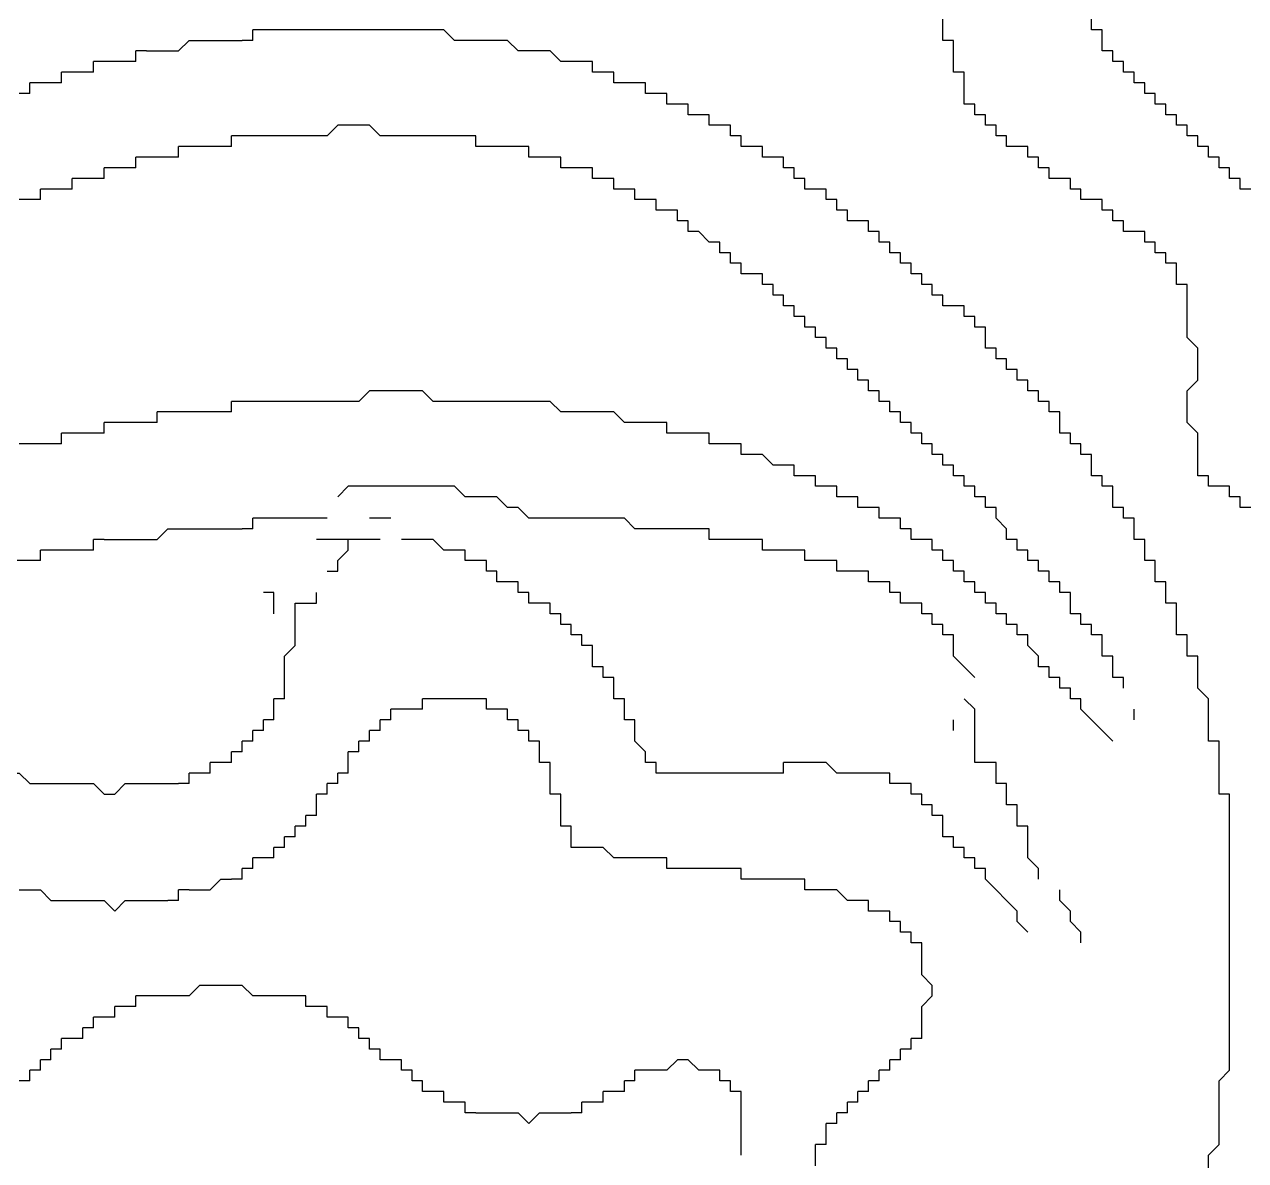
# Model space of a CAD drawing. Extents: x 0.04 to 6.31, y 0.06 to 5.55.
# Drawn here: x 3.547 to 4.745, y 3.026 to 4.141 of the extents above; entities that cross this region are included whole.
import ezdxf

# ---------------------------------------------------------------- set-up
doc = ezdxf.new("R2010")
doc.units = 0
doc.layers.get('0').update_dxf_attribs({"linetype": 'CONTINUOUS'})

msp = doc.modelspace()

# ---------------------------------------------------------------- linework, layer by layer
at = {"color": 254, "linetype": 'CONTINUOUS'}
for points in [[(4.447917, 4.135417), (4.447917, 4.145833)], [(4.458333, 4.114583), (4.458333, 4.125)], [(4.166667, 4.072917), (4.15625, 4.072917)], [(4.645833, 4.072917), (4.645833, 4.083333)], [(4.65625, 4.0625), (4.65625, 4.072917)], [(4.666667, 4.052083), (4.666667, 4.0625)], [(4.677083, 4.041667), (4.677083, 4.052083)], [(4.6875, 4.03125), (4.6875, 4.041667)], [(4.25, 4.03125), (4.239583, 4.03125)], [(4.25, 4.020833), (4.25, 4.03125)], [(4.697917, 4.020833), (4.697917, 4.03125)], [(4.270833, 4.010417), (4.270833, 4.020833)], [(4.520833, 4.020833), (4.510417, 4.020833)], [(4.708333, 4.010417), (4.708333, 4.020833)], [(4.71875, 4), (4.71875, 4.010417)], [(4.302083, 4), (4.291667, 4)], [(4.302083, 3.989583), (4.302083, 4)], [(4.5625, 3.989583), (4.552083, 3.989583)], [(4.729167, 3.989583), (4.729167, 4)], [(4.739583, 3.979167), (4.739583, 3.989583)], [(4.333333, 3.979167), (4.322917, 3.979167)], [(4.34375, 3.958333), (4.34375, 3.96875)], [(4.375, 3.947917), (4.364583, 3.947917)], [(4.385417, 3.9375), (4.375, 3.9375)], [(4.385417, 3.927083), (4.385417, 3.9375)], [(4.635417, 3.9375), (4.625, 3.9375)], [(4.395833, 3.916667), (4.395833, 3.927083)], [(4.25, 3.90625), (4.239583, 3.90625)], [(4.260417, 3.895833), (4.25, 3.895833)], [(4.677083, 3.885417), (4.677083, 3.895833)], [(4.6875, 3.875), (4.6875, 3.885417)], [(4.46875, 3.864583), (4.458333, 3.864583)], [(4.479167, 3.854167), (4.46875, 3.854167)], [(4.322917, 3.84375), (4.3125, 3.84375)], [(4.333333, 3.833333), (4.322917, 3.833333)], [(4.34375, 3.822917), (4.333333, 3.822917)], [(4.354167, 3.8125), (4.34375, 3.8125)], [(4.364583, 3.802083), (4.354167, 3.802083)], [(4.375, 3.791667), (4.364583, 3.791667)], [(4.385417, 3.78125), (4.375, 3.78125)], [(4.395833, 3.770833), (4.385417, 3.770833)], [(4.40625, 3.760417), (4.395833, 3.760417)], [(4.416667, 3.75), (4.40625, 3.75)], [(4.5625, 3.75), (4.5625, 3.760417)], [(4.427083, 3.739583), (4.416667, 3.739583)], [(4.4375, 3.729167), (4.427083, 3.729167)], [(4.447917, 3.71875), (4.4375, 3.71875)], [(4.458333, 3.708333), (4.447917, 3.708333)], [(4.333333, 3.6875), (4.322917, 3.6875)], [(4.354167, 3.677083), (4.34375, 3.677083)], [(4.375, 3.666667), (4.364583, 3.666667)], [(4.739583, 3.677083), (4.729167, 3.677083)], [(4.427083, 3.635417), (4.416667, 3.635417)], [(4.520833, 3.635417), (4.510417, 3.635417)], [(4.53125, 3.625), (4.520833, 3.625)], [(4, 3.604167), (4, 3.614583)], [(4.458333, 3.614583), (4.447917, 3.614583)], [(4.03125, 3.59375), (4.020833, 3.59375)], [(4.03125, 3.583333), (4.03125, 3.59375)], [(4.46875, 3.59375), (4.46875, 3.604167)], [(4.479167, 3.583333), (4.479167, 3.59375)], [(4.40625, 3.583333), (4.395833, 3.583333)], [(4.0625, 3.572917), (4.052083, 3.572917)], [(4.427083, 3.572917), (4.416667, 3.572917)], [(4.072917, 3.552083), (4.072917, 3.5625)], [(4.4375, 3.552083), (4.4375, 3.5625)], [(4.083333, 3.541667), (4.083333, 3.552083)], [(4.09375, 3.53125), (4.09375, 3.541667)], [(4.104167, 3.520833), (4.104167, 3.53125)], [(4.479167, 3.427083), (4.479167, 3.46875), (4.46875, 3.479167)], [(4.03125, 3.458333), (4.020833, 3.458333)], [(4.052083, 3.4375), (4.041667, 3.4375)], [(4.0625, 3.40625), (4.0625, 3.416667)], [(4.395833, 3.395833), (4.395833, 3.40625)], [(4.510417, 3.385417), (4.510417, 3.395833)], [(4.427083, 3.385417), (4.416667, 3.385417)], [(4.427083, 3.375), (4.427083, 3.385417)], [(4.447917, 3.354167), (4.447917, 3.364583)], [(4.427083, 3.239583), (4.416667, 3.239583)], [(3.833333, 3.177083), (3.822917, 3.177083)], [(3.854167, 3.166667), (3.84375, 3.166667)], [(3.875, 3.15625), (3.864583, 3.15625)], [(3.875, 3.145833), (3.875, 3.15625)], [(3.885417, 3.135417), (3.885417, 3.145833)], [(3.927083, 3.114583), (3.916667, 3.114583)], [(4.229167, 3.114583), (4.21875, 3.114583)], [(3.9375, 3.09375), (3.9375, 3.104167)], [(3.96875, 3.083333), (3.958333, 3.083333)], [(3.989583, 3.072917), (3.979167, 3.072917)]]:
    msp.add_lwpolyline(points, dxfattribs=at)
at = {"color": 252, "linetype": 'CONTINUOUS'}
for points in [[(4.59375, 4.135417), (4.59375, 4.145833)], [(4.625, 4.09375), (4.625, 4.104167)], [(4.645833, 4.083333), (4.635417, 4.083333)], [(4.65625, 4.072917), (4.645833, 4.072917)], [(4.479167, 4.0625), (4.46875, 4.0625)], [(4.666667, 4.0625), (4.65625, 4.0625)], [(4.677083, 4.052083), (4.666667, 4.052083)], [(4.6875, 4.041667), (4.677083, 4.041667)], [(4.697917, 4.03125), (4.6875, 4.03125)], [(4.708333, 4.020833), (4.697917, 4.020833)], [(4.71875, 4.010417), (4.708333, 4.010417)], [(4.3125, 3.989583), (4.302083, 3.989583)], [(4.552083, 3.989583), (4.552083, 4)], [(4.729167, 4), (4.71875, 4)], [(4.739583, 3.989583), (4.729167, 3.989583)], [(4.583333, 3.979167), (4.572917, 3.979167)], [(4.75, 3.979167), (4.739583, 3.979167)], [(4.15625, 3.96875), (4.145833, 3.96875)], [(4.354167, 3.958333), (4.34375, 3.958333)], [(4.625, 3.9375), (4.625, 3.947917)], [(4.65625, 3.927083), (4.645833, 3.927083)], [(4.239583, 3.916667), (4.229167, 3.916667)], [(4.25, 3.895833), (4.25, 3.90625)], [(4.40625, 3.916667), (4.395833, 3.916667)], [(4.677083, 3.90625), (4.666667, 3.90625)], [(4.427083, 3.885417), (4.427083, 3.895833)], [(4.4375, 3.875), (4.4375, 3.885417)], [(4.291667, 3.875), (4.28125, 3.875)], [(4.447917, 3.864583), (4.447917, 3.875)], [(4.3125, 3.84375), (4.3125, 3.854167)], [(4.322917, 3.833333), (4.322917, 3.84375)], [(4.333333, 3.822917), (4.333333, 3.833333)], [(4.34375, 3.8125), (4.34375, 3.822917)], [(4.354167, 3.802083), (4.354167, 3.8125)], [(4.510417, 3.802083), (4.510417, 3.8125)], [(4.364583, 3.791667), (4.364583, 3.802083)], [(4.520833, 3.791667), (4.520833, 3.802083)], [(4.375, 3.78125), (4.375, 3.791667)], [(4.53125, 3.78125), (4.53125, 3.791667)], [(4.385417, 3.770833), (4.385417, 3.78125)], [(4.395833, 3.760417), (4.395833, 3.770833)], [(4.40625, 3.75), (4.40625, 3.760417)], [(4.416667, 3.739583), (4.416667, 3.75)], [(4.5625, 3.760417), (4.552083, 3.760417)], [(4.427083, 3.729167), (4.427083, 3.739583)], [(4.4375, 3.71875), (4.4375, 3.729167)], [(4.583333, 3.71875), (4.583333, 3.729167)], [(4.447917, 3.708333), (4.447917, 3.71875)], [(4.458333, 3.697917), (4.458333, 3.708333)], [(4.697917, 3.697917), (4.697917, 3.708333)], [(4.729167, 3.677083), (4.729167, 3.6875)], [(4.489583, 3.677083), (4.479167, 3.677083)], [(4.5, 3.666667), (4.489583, 3.666667)], [(4.510417, 3.645833), (4.5, 3.65625)], [(4.520833, 3.625), (4.520833, 3.635417)], [(4.28125, 3.625), (4.270833, 3.625)], [(4.65625, 3.604167), (4.65625, 3.614583)], [(4.354167, 3.604167), (4.34375, 3.604167)], [(4.552083, 3.604167), (4.541667, 3.604167)], [(4.666667, 3.583333), (4.666667, 3.59375)], [(4.489583, 3.583333), (4.479167, 3.583333)], [(4.5, 3.5625), (4.5, 3.572917)], [(4.677083, 3.5625), (4.677083, 3.572917)], [(4.510417, 3.552083), (4.510417, 3.5625)], [(4.083333, 3.552083), (4.072917, 3.552083)], [(4.520833, 3.541667), (4.520833, 3.552083)], [(4.59375, 3.552083), (4.583333, 3.552083)], [(4.09375, 3.541667), (4.083333, 3.541667)], [(4.614583, 3.5), (4.614583, 3.510417)], [(4.697917, 3.510417), (4.697917, 3.520833)], [(4.635417, 3.458333), (4.635417, 3.46875)], [(4.40625, 3.395833), (4.395833, 3.395833)], [(4.4375, 3.375), (4.427083, 3.375)], [(4.083333, 3.34375), (4.083333, 3.354167)], [(4.447917, 3.364583), (4.4375, 3.364583)], [(4.489583, 3.302083), (4.489583, 3.3125)], [(4.416667, 3.239583), (4.416667, 3.25)], [(4.427083, 3.229167), (4.427083, 3.239583)], [(3.895833, 3.135417), (3.885417, 3.135417)], [(3.947917, 3.09375), (3.9375, 3.09375)]]:
    msp.add_lwpolyline(points, dxfattribs=at)
at = {"color": 255, "linetype": 'CONTINUOUS'}
for points in [[(3.78125, 4.135417), (3.770833, 4.135417)], [(3.770833, 4.125), (3.770833, 4.135417)], [(4.09375, 4.104167), (4.072917, 4.104167), (4.0625, 4.114583), (4.03125, 4.114583), (4.020833, 4.125), (3.96875, 4.125), (3.958333, 4.135417), (3.78125, 4.135417)], [(4.447917, 4.125), (4.447917, 4.135417)], [(3.666667, 4.114583), (3.697917, 4.114583), (3.708333, 4.125), (3.760417, 4.125)], [(3.770833, 4.125), (3.760417, 4.125)], [(4.458333, 4.125), (4.447917, 4.125)], [(3.666667, 4.114583), (3.65625, 4.114583)], [(3.65625, 4.104167), (3.65625, 4.114583)], [(4.458333, 4.104167), (4.458333, 4.114583)], [(3.625, 4.104167), (3.614583, 4.104167)], [(3.614583, 4.09375), (3.614583, 4.104167)], [(3.645833, 4.104167), (3.625, 4.104167)], [(3.65625, 4.104167), (3.645833, 4.104167)], [(4.104167, 4.104167), (4.09375, 4.104167)], [(4.104167, 4.09375), (4.104167, 4.104167)], [(4.458333, 4.09375), (4.458333, 4.104167)], [(3.59375, 4.09375), (3.583333, 4.09375)], [(3.583333, 4.083333), (3.583333, 4.09375)], [(3.604167, 4.09375), (3.59375, 4.09375)], [(3.614583, 4.09375), (3.604167, 4.09375)], [(4.114583, 4.09375), (4.104167, 4.09375)], [(4.125, 4.09375), (4.114583, 4.09375)], [(4.125, 4.083333), (4.125, 4.09375)], [(4.46875, 4.09375), (4.458333, 4.09375)], [(4.46875, 4.083333), (4.46875, 4.09375)], [(3.552083, 4.072917), (3.541667, 4.072917)], [(3.5625, 4.083333), (3.552083, 4.083333)], [(3.552083, 4.072917), (3.552083, 4.083333)], [(3.572917, 4.083333), (3.5625, 4.083333)], [(3.583333, 4.083333), (3.572917, 4.083333)], [(4.145833, 4.083333), (4.135417, 4.083333)], [(4.15625, 4.083333), (4.145833, 4.083333)], [(4.15625, 4.072917), (4.15625, 4.083333)], [(4.177083, 4.072917), (4.166667, 4.072917)], [(4.177083, 4.0625), (4.177083, 4.072917)], [(4.46875, 4.072917), (4.46875, 4.083333)], [(4.46875, 4.0625), (4.46875, 4.072917)], [(4.197917, 4.0625), (4.1875, 4.0625)], [(4.197917, 4.052083), (4.197917, 4.0625)], [(4.21875, 4.052083), (4.208333, 4.052083)], [(4.21875, 4.041667), (4.21875, 4.052083)], [(4.239583, 4.041667), (4.229167, 4.041667)], [(4.239583, 4.03125), (4.239583, 4.041667)], [(4.270833, 4.020833), (4.260417, 4.020833)], [(4.291667, 4.010417), (4.28125, 4.010417)], [(4.291667, 4), (4.291667, 4.010417)], [(4.333333, 3.96875), (4.333333, 3.979167)], [(4.375, 3.9375), (4.375, 3.947917)], [(4.6875, 3.885417), (4.677083, 3.885417)], [(4.697917, 3.708333), (4.697917, 3.739583), (4.6875, 3.75), (4.6875, 3.78125), (4.697917, 3.791667), (4.697917, 3.822917), (4.6875, 3.833333), (4.6875, 3.875)], [(4.46875, 3.854167), (4.46875, 3.864583)], [(4.479167, 3.84375), (4.479167, 3.854167)], [(4.489583, 3.833333), (4.489583, 3.84375)], [(4.166667, 3.75), (4.135417, 3.75), (4.125, 3.760417), (4.072917, 3.760417), (4.0625, 3.770833), (3.947917, 3.770833), (3.9375, 3.78125), (3.885417, 3.78125), (3.875, 3.770833), (3.760417, 3.770833)], [(3.760417, 3.770833), (3.75, 3.770833)], [(3.75, 3.760417), (3.75, 3.770833)], [(3.635417, 3.75), (3.625, 3.75)], [(3.625, 3.739583), (3.625, 3.75)], [(3.666667, 3.75), (3.635417, 3.75)], [(3.677083, 3.75), (3.666667, 3.75)], [(3.6875, 3.760417), (3.677083, 3.760417)], [(3.677083, 3.75), (3.677083, 3.760417)], [(3.739583, 3.760417), (3.6875, 3.760417)], [(3.75, 3.760417), (3.739583, 3.760417)], [(4.177083, 3.75), (4.166667, 3.75)], [(4.177083, 3.739583), (4.177083, 3.75)], [(3.59375, 3.739583), (3.583333, 3.739583)], [(3.583333, 3.729167), (3.583333, 3.739583)], [(3.614583, 3.739583), (3.59375, 3.739583)], [(3.625, 3.739583), (3.614583, 3.739583)], [(4.1875, 3.739583), (4.177083, 3.739583)], [(4.208333, 3.739583), (4.1875, 3.739583)], [(4.21875, 3.739583), (4.208333, 3.739583)], [(4.21875, 3.729167), (4.21875, 3.739583)], [(3.552083, 3.729167), (3.541667, 3.729167)], [(3.572917, 3.729167), (3.552083, 3.729167)], [(3.583333, 3.729167), (3.572917, 3.729167)], [(4.229167, 3.729167), (4.21875, 3.729167)], [(4.239583, 3.729167), (4.229167, 3.729167)], [(4.25, 3.729167), (4.239583, 3.729167)], [(4.25, 3.71875), (4.25, 3.729167)], [(4.260417, 3.71875), (4.25, 3.71875)], [(4.291667, 3.708333), (4.28125, 3.708333), (4.270833, 3.71875), (4.260417, 3.71875)], [(4.302083, 3.708333), (4.291667, 3.708333)], [(4.302083, 3.697917), (4.302083, 3.708333)], [(4.3125, 3.697917), (4.302083, 3.697917)], [(4.322917, 3.697917), (4.3125, 3.697917)], [(4.322917, 3.6875), (4.322917, 3.697917)], [(4.34375, 3.6875), (4.333333, 3.6875)], [(4.34375, 3.677083), (4.34375, 3.6875)], [(4.364583, 3.677083), (4.354167, 3.677083)], [(4.364583, 3.666667), (4.364583, 3.677083)], [(4.385417, 3.666667), (4.375, 3.666667)], [(4.385417, 3.65625), (4.385417, 3.666667)], [(4.75, 3.666667), (4.739583, 3.666667)], [(4.395833, 3.65625), (4.385417, 3.65625)], [(4.40625, 3.65625), (4.395833, 3.65625)], [(4.40625, 3.645833), (4.40625, 3.65625)], [(4.416667, 3.645833), (4.40625, 3.645833)], [(4.416667, 3.635417), (4.416667, 3.645833)], [(3.854167, 3.635417), (3.833333, 3.635417)], [(3.864583, 3.635417), (3.854167, 3.635417)], [(3.875, 3.635417), (3.864583, 3.635417)], [(3.864583, 3.625), (3.864583, 3.635417)], [(3.895833, 3.635417), (3.875, 3.635417)], [(3.96875, 3.625), (3.958333, 3.625), (3.947917, 3.635417), (3.916667, 3.635417)], [(4.4375, 3.635417), (4.427083, 3.635417)], [(4.4375, 3.625), (4.4375, 3.635417)], [(3.854167, 3.614583), (3.864583, 3.625)], [(3.979167, 3.625), (3.96875, 3.625)], [(3.979167, 3.614583), (3.979167, 3.625)], [(4.447917, 3.625), (4.4375, 3.625)], [(4.447917, 3.614583), (4.447917, 3.625)], [(3.84375, 3.604167), (3.854167, 3.604167), (3.854167, 3.614583)], [(4, 3.614583), (3.989583, 3.614583)], [(4.458333, 3.604167), (4.458333, 3.614583)], [(3.791667, 3.572917), (3.791667, 3.583333), (3.78125, 3.583333)], [(3.791667, 3.5625), (3.791667, 3.572917)], [(4.0625, 3.5625), (4.0625, 3.572917)], [(4.416667, 3.572917), (4.40625, 3.572917)], [(4.4375, 3.5625), (4.427083, 3.5625)], [(4.447917, 3.552083), (4.4375, 3.552083)], [(4.447917, 3.541667), (4.447917, 3.552083)], [(4.458333, 3.541667), (4.447917, 3.541667)], [(4.458333, 3.53125), (4.458333, 3.541667)], [(4.479167, 3.5), (4.458333, 3.520833), (4.458333, 3.53125)], [(3.802083, 3.479167), (3.802083, 3.489583)], [(3.802083, 3.479167), (3.791667, 3.479167)], [(3.791667, 3.46875), (3.791667, 3.479167)], [(3.791667, 3.458333), (3.791667, 3.46875)], [(3.791667, 3.458333), (3.78125, 3.458333)], [(3.78125, 3.447917), (3.78125, 3.458333)], [(4.458333, 3.447917), (4.458333, 3.458333)], [(3.78125, 3.447917), (3.770833, 3.447917)], [(3.770833, 3.4375), (3.770833, 3.447917)], [(4.041667, 3.447917), (4.03125, 3.447917)], [(3.760417, 3.427083), (3.75, 3.427083)], [(3.75, 3.416667), (3.75, 3.427083)], [(3.770833, 3.4375), (3.760417, 3.4375)], [(3.760417, 3.427083), (3.760417, 3.4375)], [(4.052083, 3.416667), (4.052083, 3.427083)], [(3.739583, 3.416667), (3.729167, 3.416667)], [(3.729167, 3.40625), (3.729167, 3.416667)], [(3.75, 3.416667), (3.739583, 3.416667)], [(4.0625, 3.416667), (4.052083, 3.416667)], [(4.166667, 3.40625), (4.166667, 3.416667)], [(4.302083, 3.416667), (4.291667, 3.416667)], [(4.291667, 3.40625), (4.291667, 3.416667)], [(4.385417, 3.40625), (4.34375, 3.40625), (4.333333, 3.416667), (4.302083, 3.416667)], [(3.510417, 3.40625), (3.541667, 3.40625), (3.552083, 3.395833), (3.614583, 3.395833), (3.625, 3.385417), (3.635417, 3.385417), (3.645833, 3.395833), (3.697917, 3.395833)], [(3.71875, 3.40625), (3.708333, 3.40625)], [(3.708333, 3.395833), (3.708333, 3.40625)], [(3.729167, 3.40625), (3.71875, 3.40625)], [(4.0625, 3.395833), (4.0625, 3.40625)], [(4.177083, 3.40625), (4.166667, 3.40625)], [(4.28125, 3.40625), (4.177083, 3.40625)], [(4.291667, 3.40625), (4.28125, 3.40625)], [(4.395833, 3.40625), (4.385417, 3.40625)], [(4.5, 3.395833), (4.5, 3.40625)], [(3.708333, 3.395833), (3.697917, 3.395833)], [(4.0625, 3.385417), (4.0625, 3.395833)], [(4.416667, 3.395833), (4.40625, 3.395833)], [(4.416667, 3.385417), (4.416667, 3.395833)], [(4.510417, 3.395833), (4.5, 3.395833)], [(4.072917, 3.385417), (4.0625, 3.385417)], [(4.072917, 3.375), (4.072917, 3.385417)], [(4.510417, 3.375), (4.510417, 3.385417)], [(4.072917, 3.364583), (4.072917, 3.375)], [(4.520833, 3.375), (4.510417, 3.375)], [(4.520833, 3.364583), (4.520833, 3.375)], [(4.072917, 3.354167), (4.072917, 3.364583)], [(4.083333, 3.354167), (4.072917, 3.354167)], [(4.520833, 3.354167), (4.520833, 3.364583)], [(4.53125, 3.354167), (4.520833, 3.354167)], [(4.541667, 3.302083), (4.541667, 3.3125), (4.53125, 3.322917), (4.53125, 3.34375)], [(4.427083, 3.15625), (4.427083, 3.177083), (4.4375, 3.1875), (4.4375, 3.197917), (4.427083, 3.208333), (4.427083, 3.229167)], [(3.666667, 3.1875), (3.65625, 3.1875)], [(3.65625, 3.177083), (3.65625, 3.1875)], [(3.8125, 3.1875), (3.770833, 3.1875), (3.760417, 3.197917), (3.71875, 3.197917), (3.708333, 3.1875), (3.666667, 3.1875)], [(3.822917, 3.1875), (3.8125, 3.1875)], [(3.822917, 3.177083), (3.822917, 3.1875)], [(3.645833, 3.177083), (3.635417, 3.177083)], [(3.635417, 3.166667), (3.635417, 3.177083)], [(3.65625, 3.177083), (3.645833, 3.177083)], [(3.84375, 3.177083), (3.833333, 3.177083)], [(3.84375, 3.166667), (3.84375, 3.177083)], [(3.625, 3.166667), (3.614583, 3.166667)], [(3.614583, 3.15625), (3.614583, 3.166667)], [(3.635417, 3.166667), (3.625, 3.166667)], [(3.864583, 3.166667), (3.854167, 3.166667)], [(3.864583, 3.15625), (3.864583, 3.166667)], [(3.614583, 3.15625), (3.604167, 3.15625)], [(3.604167, 3.145833), (3.604167, 3.15625)], [(4.427083, 3.145833), (4.427083, 3.15625)], [(3.59375, 3.145833), (3.583333, 3.145833)], [(3.583333, 3.135417), (3.583333, 3.145833)], [(3.604167, 3.145833), (3.59375, 3.145833)], [(4.427083, 3.145833), (4.416667, 3.145833)], [(4.416667, 3.135417), (4.416667, 3.145833)], [(3.583333, 3.135417), (3.572917, 3.135417)], [(3.572917, 3.125), (3.572917, 3.135417)], [(4.416667, 3.135417), (4.40625, 3.135417)], [(4.40625, 3.125), (4.40625, 3.135417)], [(3.5625, 3.114583), (3.552083, 3.114583)], [(3.552083, 3.104167), (3.552083, 3.114583)], [(3.572917, 3.125), (3.5625, 3.125)], [(3.5625, 3.114583), (3.5625, 3.125)], [(3.916667, 3.125), (3.90625, 3.125)], [(3.916667, 3.114583), (3.916667, 3.125)], [(3.927083, 3.104167), (3.927083, 3.114583)], [(4.15625, 3.114583), (4.145833, 3.114583)], [(4.145833, 3.104167), (4.145833, 3.114583)], [(4.21875, 3.114583), (4.208333, 3.114583), (4.197917, 3.125), (4.1875, 3.125), (4.177083, 3.114583), (4.15625, 3.114583)], [(4.395833, 3.114583), (4.385417, 3.114583)], [(4.385417, 3.104167), (4.385417, 3.114583)], [(4.40625, 3.125), (4.395833, 3.125)], [(4.395833, 3.114583), (4.395833, 3.125)], [(3.552083, 3.104167), (3.541667, 3.104167)], [(4.145833, 3.104167), (4.135417, 3.104167)], [(4.135417, 3.09375), (4.135417, 3.104167)], [(4.385417, 3.104167), (4.375, 3.104167)], [(4.375, 3.09375), (4.375, 3.104167)], [(3.958333, 3.09375), (3.947917, 3.09375)], [(3.958333, 3.083333), (3.958333, 3.09375)], [(4.125, 3.09375), (4.114583, 3.09375)], [(4.114583, 3.083333), (4.114583, 3.09375)], [(4.135417, 3.09375), (4.125, 3.09375)], [(4.375, 3.09375), (4.364583, 3.09375)], [(4.364583, 3.083333), (4.364583, 3.09375)], [(3.979167, 3.083333), (3.96875, 3.083333)], [(3.979167, 3.072917), (3.979167, 3.083333)], [(4.104167, 3.083333), (4.09375, 3.083333)], [(4.09375, 3.072917), (4.09375, 3.083333)], [(4.114583, 3.083333), (4.104167, 3.083333)], [(4.364583, 3.083333), (4.354167, 3.083333)], [(4.354167, 3.072917), (4.354167, 3.083333)], [(3.989583, 3.072917), (4.03125, 3.072917), (4.041667, 3.0625), (4.052083, 3.072917), (4.083333, 3.072917)], [(4.09375, 3.072917), (4.083333, 3.072917)], [(4.354167, 3.072917), (4.34375, 3.072917)], [(4.34375, 3.0625), (4.34375, 3.072917)], [(4.34375, 3.0625), (4.333333, 3.0625)], [(4.333333, 3.052083), (4.333333, 3.0625)], [(4.333333, 3.041667), (4.333333, 3.052083)], [(4.333333, 3.041667), (4.322917, 3.041667)], [(4.322917, 3.03125), (4.322917, 3.041667)], [(4.322917, 3.020833), (4.322917, 3.03125)]]:
    msp.add_lwpolyline(points, dxfattribs=at)
at = {"color": 251, "linetype": 'CONTINUOUS'}
for points in [[(4.604167, 4.135417), (4.59375, 4.135417)], [(4.614583, 4.104167), (4.614583, 4.114583)], [(4.625, 4.104167), (4.614583, 4.104167)], [(4.635417, 4.09375), (4.625, 4.09375)], [(4.489583, 4.052083), (4.479167, 4.052083)], [(4.5, 4.041667), (4.489583, 4.041667)], [(4.5, 4.03125), (4.5, 4.041667)], [(4.510417, 4.020833), (4.510417, 4.03125)], [(4, 4.020833), (3.989583, 4.020833)], [(4.260417, 4.020833), (4.25, 4.020833)], [(4.541667, 4.010417), (4.53125, 4.010417)], [(4.541667, 4), (4.541667, 4.010417)], [(4.083333, 4), (4.072917, 4)], [(4.572917, 3.989583), (4.5625, 3.989583)], [(4.135417, 3.979167), (4.125, 3.979167)], [(4.322917, 3.979167), (4.3125, 3.979167)], [(4.583333, 3.96875), (4.583333, 3.979167)], [(4.177083, 3.958333), (4.166667, 3.958333)], [(4.614583, 3.958333), (4.604167, 3.958333)], [(4.614583, 3.947917), (4.614583, 3.958333)], [(4.197917, 3.947917), (4.1875, 3.947917)], [(4.197917, 3.9375), (4.197917, 3.947917)], [(4.364583, 3.947917), (4.354167, 3.947917)], [(4.21875, 3.927083), (4.208333, 3.9375)], [(4.229167, 3.927083), (4.21875, 3.927083)], [(4.229167, 3.916667), (4.229167, 3.927083)], [(4.65625, 3.916667), (4.65625, 3.927083)], [(4.239583, 3.90625), (4.239583, 3.916667)], [(4.416667, 3.90625), (4.40625, 3.90625)], [(4.666667, 3.90625), (4.666667, 3.916667)], [(4.677083, 3.895833), (4.677083, 3.90625)], [(4.270833, 3.895833), (4.260417, 3.895833)], [(4.427083, 3.895833), (4.416667, 3.895833)], [(4.28125, 3.885417), (4.270833, 3.885417)], [(4.28125, 3.875), (4.28125, 3.885417)], [(4.4375, 3.885417), (4.427083, 3.885417)], [(4.291667, 3.864583), (4.291667, 3.875)], [(4.302083, 3.854167), (4.302083, 3.864583)], [(4.489583, 3.822917), (4.489583, 3.833333)], [(4.5, 3.8125), (4.5, 3.822917)], [(4.520833, 3.802083), (4.510417, 3.802083)], [(4.53125, 3.791667), (4.520833, 3.791667)], [(4.541667, 3.78125), (4.53125, 3.78125)], [(4.552083, 3.770833), (4.541667, 3.770833)], [(4.572917, 3.729167), (4.572917, 3.739583)], [(4.583333, 3.729167), (4.572917, 3.729167)], [(4.59375, 3.71875), (4.583333, 3.71875)], [(4.46875, 3.6875), (4.46875, 3.697917)], [(4.604167, 3.6875), (4.604167, 3.697917)], [(4.708333, 3.697917), (4.697917, 3.697917)], [(4.479167, 3.677083), (4.479167, 3.6875)], [(4.614583, 3.6875), (4.604167, 3.6875)], [(4.71875, 3.6875), (4.708333, 3.6875)], [(4.625, 3.65625), (4.625, 3.666667)], [(4.635417, 3.65625), (4.625, 3.65625)], [(4.645833, 3.635417), (4.635417, 3.635417)], [(4.53125, 3.614583), (4.53125, 3.625)], [(4.322917, 3.614583), (4.3125, 3.614583)], [(4.541667, 3.604167), (4.541667, 3.614583)], [(4.375, 3.59375), (4.375, 3.604167)], [(4.395833, 3.583333), (4.395833, 3.59375)], [(4.5625, 3.59375), (4.552083, 3.59375)], [(3.822917, 3.572917), (3.833333, 3.572917), (3.833333, 3.583333)], [(4.041667, 3.583333), (4.03125, 3.583333)], [(4.5, 3.572917), (4.489583, 3.572917)], [(4.572917, 3.5625), (4.572917, 3.572917)], [(4.510417, 3.5625), (4.5, 3.5625)], [(4.520833, 3.552083), (4.510417, 3.552083)], [(4.53125, 3.541667), (4.520833, 3.541667)], [(4.6875, 3.53125), (4.6875, 3.541667)], [(4.114583, 3.5), (4.114583, 3.510417)], [(4.614583, 3.520833), (4.604167, 3.520833)], [(4.125, 3.5), (4.114583, 3.5)], [(4, 3.46875), (4, 3.479167)], [(4.135417, 3.46875), (4.135417, 3.479167)], [(4.020833, 3.46875), (4.010417, 3.46875)], [(4.020833, 3.458333), (4.020833, 3.46875)], [(4.166667, 3.416667), (4.15625, 3.416667)], [(4.5, 3.40625), (4.5, 3.416667), (4.489583, 3.416667)], [(4.479167, 3.3125), (4.479167, 3.322917)], [(4.322917, 3.291667), (4.3125, 3.291667)], [(4.385417, 3.270833), (4.375, 3.270833)], [(4.40625, 3.260417), (4.395833, 3.260417)], [(4.40625, 3.25), (4.40625, 3.260417)], [(3.90625, 3.125), (3.895833, 3.125)], [(4.239583, 3.104167), (4.229167, 3.104167)], [(4.25, 3.09375), (4.239583, 3.09375)]]:
    msp.add_lwpolyline(points, dxfattribs=at)
at = {"color": 253, "linetype": 'CONTINUOUS'}
for points in [[(4.604167, 4.125), (4.604167, 4.135417)], [(4.635417, 4.083333), (4.635417, 4.09375)], [(4.135417, 4.083333), (4.125, 4.083333)], [(4.1875, 4.0625), (4.177083, 4.0625)], [(4.208333, 4.052083), (4.197917, 4.052083)], [(4.229167, 4.041667), (4.21875, 4.041667)], [(4.510417, 4.03125), (4.5, 4.03125)], [(4.28125, 4.010417), (4.270833, 4.010417)], [(4.3125, 3.979167), (4.3125, 3.989583)], [(4.552083, 4), (4.541667, 4)], [(4.34375, 3.96875), (4.333333, 3.96875)], [(4.59375, 3.96875), (4.583333, 3.96875)], [(4.354167, 3.947917), (4.354167, 3.958333)], [(4.625, 3.947917), (4.614583, 3.947917)], [(4.208333, 3.9375), (4.197917, 3.9375)], [(4.395833, 3.927083), (4.385417, 3.927083)], [(4.40625, 3.90625), (4.40625, 3.916667)], [(4.416667, 3.895833), (4.416667, 3.90625)], [(4.666667, 3.916667), (4.65625, 3.916667)], [(4.302083, 3.864583), (4.291667, 3.864583)], [(4.3125, 3.854167), (4.302083, 3.854167)], [(4.489583, 3.84375), (4.479167, 3.84375)], [(4.541667, 3.770833), (4.541667, 3.78125)], [(4.552083, 3.760417), (4.552083, 3.770833)], [(4.59375, 3.708333), (4.59375, 3.71875)], [(4.46875, 3.697917), (4.458333, 3.697917)], [(4.479167, 3.6875), (4.46875, 3.6875)], [(4.614583, 3.677083), (4.614583, 3.6875)], [(4.739583, 3.666667), (4.739583, 3.677083)], [(4.635417, 3.645833), (4.635417, 3.65625)], [(4.510417, 3.635417), (4.510417, 3.645833)], [(4.645833, 3.625), (4.645833, 3.635417)], [(3.989583, 3.614583), (3.979167, 3.614583)], [(4.541667, 3.614583), (4.53125, 3.614583)], [(4.010417, 3.604167), (4, 3.604167)], [(4.010417, 3.59375), (4.010417, 3.604167)], [(4.385417, 3.59375), (4.375, 3.59375)], [(4.46875, 3.604167), (4.458333, 3.604167)], [(4.479167, 3.59375), (4.46875, 3.59375)], [(4.041667, 3.572917), (4.041667, 3.583333)], [(4.40625, 3.572917), (4.40625, 3.583333)], [(4.489583, 3.572917), (4.489583, 3.583333)], [(4.427083, 3.5625), (4.427083, 3.572917)], [(3.802083, 3.489583), (3.802083, 3.520833), (3.8125, 3.53125), (3.8125, 3.5625)], [(4.072917, 3.5625), (4.0625, 3.5625)], [(4.583333, 3.5625), (4.572917, 3.5625)], [(4.53125, 3.53125), (4.53125, 3.541667)], [(4.104167, 3.53125), (4.09375, 3.53125)], [(4.125, 3.489583), (4.125, 3.5)], [(4.625, 3.5), (4.614583, 3.5)], [(4.010417, 3.46875), (4, 3.46875)], [(4.03125, 3.447917), (4.03125, 3.458333)], [(4.041667, 3.4375), (4.041667, 3.447917)], [(4.052083, 3.427083), (4.052083, 3.4375)], [(4.4375, 3.364583), (4.4375, 3.375)], [(4.53125, 3.34375), (4.53125, 3.354167)], [(4.09375, 3.333333), (4.083333, 3.333333), (4.083333, 3.34375)], [(4.416667, 3.25), (4.40625, 3.25)], [(3.885417, 3.145833), (3.875, 3.145833)], [(3.895833, 3.125), (3.895833, 3.135417)], [(4.229167, 3.104167), (4.229167, 3.114583)], [(3.9375, 3.104167), (3.927083, 3.104167)], [(4.239583, 3.09375), (4.239583, 3.104167)], [(4.25, 3.083333), (4.25, 3.09375)]]:
    msp.add_lwpolyline(points, dxfattribs=at)
at = {"color": 250, "linetype": 'CONTINUOUS'}
for points in [[(4.604167, 4.114583), (4.604167, 4.125)], [(4.614583, 4.114583), (4.604167, 4.114583)], [(4.479167, 4.052083), (4.479167, 4.0625)], [(4.489583, 4.041667), (4.489583, 4.052083)], [(3.989583, 4.020833), (3.989583, 4.03125)], [(4.03125, 4.020833), (4, 4.020833)], [(4.53125, 4.020833), (4.520833, 4.020833)], [(4.53125, 4.010417), (4.53125, 4.020833)], [(4.052083, 4.010417), (4.041667, 4.010417)], [(4.072917, 4), (4.072917, 4.010417)], [(4.104167, 3.989583), (4.104167, 4)], [(4.114583, 3.989583), (4.104167, 3.989583)], [(4.125, 3.979167), (4.125, 3.989583)], [(4.572917, 3.979167), (4.572917, 3.989583)], [(4.145833, 3.96875), (4.145833, 3.979167)], [(4.166667, 3.958333), (4.166667, 3.96875)], [(4.604167, 3.96875), (4.59375, 3.96875)], [(4.604167, 3.958333), (4.604167, 3.96875)], [(4.1875, 3.947917), (4.1875, 3.958333)], [(4.645833, 3.9375), (4.635417, 3.9375)], [(4.645833, 3.927083), (4.645833, 3.9375)], [(4.270833, 3.885417), (4.270833, 3.895833)], [(4.447917, 3.875), (4.4375, 3.875)], [(4.458333, 3.864583), (4.447917, 3.864583)], [(4.5, 3.822917), (4.489583, 3.822917)], [(4.510417, 3.8125), (4.5, 3.8125)], [(4.5625, 3.739583), (4.5625, 3.75)], [(4.572917, 3.739583), (4.5625, 3.739583)], [(4.59375, 3.697917), (4.59375, 3.708333)], [(4.604167, 3.697917), (4.59375, 3.697917)], [(4.708333, 3.6875), (4.708333, 3.697917)], [(4.729167, 3.6875), (4.71875, 3.6875)], [(4.489583, 3.666667), (4.489583, 3.677083)], [(4.5, 3.65625), (4.5, 3.666667)], [(4.614583, 3.666667), (4.614583, 3.677083)], [(4.625, 3.666667), (4.614583, 3.666667)], [(4.635417, 3.635417), (4.635417, 3.645833)], [(4.229167, 3.635417), (4.21875, 3.635417)], [(4.270833, 3.625), (4.270833, 3.635417)], [(4.302083, 3.625), (4.28125, 3.625)], [(4.3125, 3.614583), (4.3125, 3.625)], [(4.645833, 3.614583), (4.645833, 3.625)], [(4.34375, 3.604167), (4.34375, 3.614583)], [(4.65625, 3.614583), (4.645833, 3.614583)], [(4.020833, 3.59375), (4.010417, 3.59375)], [(4.364583, 3.604167), (4.354167, 3.604167)], [(4.395833, 3.59375), (4.385417, 3.59375)], [(4.552083, 3.59375), (4.552083, 3.604167)], [(4.5625, 3.583333), (4.5625, 3.59375)], [(4.65625, 3.59375), (4.65625, 3.604167)], [(4.666667, 3.59375), (4.65625, 3.59375)], [(4.572917, 3.583333), (4.5625, 3.583333)], [(4.052083, 3.572917), (4.041667, 3.572917)], [(4.677083, 3.572917), (4.666667, 3.572917)], [(4.583333, 3.552083), (4.583333, 3.5625)], [(4.677083, 3.552083), (4.677083, 3.5625)], [(4.59375, 3.541667), (4.59375, 3.552083)], [(4.604167, 3.541667), (4.59375, 3.541667)], [(4.6875, 3.541667), (4.677083, 3.541667)], [(4.604167, 3.520833), (4.604167, 3.53125)], [(4.104167, 3.510417), (4.104167, 3.520833)], [(4.114583, 3.510417), (4.104167, 3.510417)], [(4.552083, 3.5), (4.552083, 3.510417)], [(4.697917, 3.520833), (4.6875, 3.520833)], [(4.708333, 3.447917), (4.708333, 3.479167), (4.697917, 3.489583), (4.697917, 3.510417)], [(4.5625, 3.489583), (4.5625, 3.5)], [(4.625, 3.489583), (4.625, 3.5)], [(4.572917, 3.479167), (4.572917, 3.489583)], [(4.135417, 3.479167), (4.125, 3.479167)], [(4.583333, 3.46875), (4.583333, 3.479167)], [(4.145833, 3.447917), (4.145833, 3.458333)], [(4.15625, 3.416667), (4.15625, 3.427083)], [(4.489583, 3.416667), (4.479167, 3.416667), (4.479167, 3.427083)], [(4.71875, 3.427083), (4.71875, 3.4375)], [(4.729167, 3.375), (4.729167, 3.385417)], [(4.447917, 3.34375), (4.447917, 3.354167)], [(4.458333, 3.34375), (4.447917, 3.34375)], [(4.458333, 3.333333), (4.458333, 3.34375)], [(4.46875, 3.333333), (4.458333, 3.333333)], [(4.46875, 3.322917), (4.46875, 3.333333)], [(4.479167, 3.322917), (4.46875, 3.322917)], [(4.1875, 3.3125), (4.177083, 3.3125)], [(4.489583, 3.3125), (4.479167, 3.3125)], [(4.260417, 3.302083), (4.25, 3.302083)], [(4.3125, 3.291667), (4.3125, 3.302083)], [(4.53125, 3.25), (4.520833, 3.260417), (4.520833, 3.270833), (4.489583, 3.302083)], [(4.364583, 3.28125), (4.354167, 3.28125), (4.34375, 3.291667), (4.322917, 3.291667)], [(4.375, 3.270833), (4.375, 3.28125)], [(4.395833, 3.260417), (4.395833, 3.270833)], [(4.25, 3.03125), (4.25, 3.083333)]]:
    msp.add_lwpolyline(points, dxfattribs=at)
at = {"color": 7, "linetype": 'CONTINUOUS'}
for points in [[(3.979167, 4.03125), (3.895833, 4.03125), (3.885417, 4.041667), (3.854167, 4.041667), (3.84375, 4.03125), (3.760417, 4.03125)], [(3.760417, 4.03125), (3.75, 4.03125)], [(3.75, 4.020833), (3.75, 4.03125)], [(3.989583, 4.03125), (3.979167, 4.03125)], [(3.708333, 4.020833), (3.697917, 4.020833)], [(3.697917, 4.010417), (3.697917, 4.020833)], [(3.739583, 4.020833), (3.708333, 4.020833)], [(3.75, 4.020833), (3.739583, 4.020833)], [(4.041667, 4.020833), (4.03125, 4.020833)], [(4.041667, 4.010417), (4.041667, 4.020833)], [(3.666667, 4.010417), (3.65625, 4.010417)], [(3.65625, 4), (3.65625, 4.010417)], [(3.6875, 4.010417), (3.666667, 4.010417)], [(3.697917, 4.010417), (3.6875, 4.010417)], [(4.0625, 4.010417), (4.052083, 4.010417)], [(4.072917, 4.010417), (4.0625, 4.010417)], [(3.604167, 3.989583), (3.59375, 3.989583)], [(3.59375, 3.979167), (3.59375, 3.989583)], [(3.614583, 3.989583), (3.604167, 3.989583)], [(3.625, 3.989583), (3.614583, 3.989583)], [(3.635417, 4), (3.625, 4)], [(3.625, 3.989583), (3.625, 4)], [(3.645833, 4), (3.635417, 4)], [(3.65625, 4), (3.645833, 4)], [(4.09375, 4), (4.083333, 4)], [(4.104167, 4), (4.09375, 4)], [(4.125, 3.989583), (4.114583, 3.989583)], [(3.572917, 3.979167), (3.5625, 3.979167)], [(3.5625, 3.96875), (3.5625, 3.979167)], [(3.583333, 3.979167), (3.572917, 3.979167)], [(3.59375, 3.979167), (3.583333, 3.979167)], [(4.145833, 3.979167), (4.135417, 3.979167)], [(3.552083, 3.96875), (3.541667, 3.96875)], [(3.5625, 3.96875), (3.552083, 3.96875)], [(4.166667, 3.96875), (4.15625, 3.96875)], [(4.1875, 3.958333), (4.177083, 3.958333)], [(4.208333, 3.645833), (4.145833, 3.645833), (4.135417, 3.65625), (4.041667, 3.65625), (4.03125, 3.666667), (4.020833, 3.666667), (4.010417, 3.677083), (3.979167, 3.677083), (3.96875, 3.6875), (3.864583, 3.6875), (3.854167, 3.677083)], [(3.78125, 3.65625), (3.770833, 3.65625)], [(3.770833, 3.645833), (3.770833, 3.65625)], [(3.84375, 3.65625), (3.78125, 3.65625)], [(3.90625, 3.65625), (3.885417, 3.65625)], [(3.625, 3.635417), (3.677083, 3.635417), (3.6875, 3.645833), (3.760417, 3.645833)], [(3.770833, 3.645833), (3.760417, 3.645833)], [(4.21875, 3.645833), (4.208333, 3.645833)], [(4.21875, 3.635417), (4.21875, 3.645833)], [(3.625, 3.635417), (3.614583, 3.635417)], [(3.614583, 3.625), (3.614583, 3.635417)], [(4.260417, 3.635417), (4.229167, 3.635417)], [(4.270833, 3.635417), (4.260417, 3.635417)], [(3.572917, 3.625), (3.5625, 3.625)], [(3.5625, 3.614583), (3.5625, 3.625)], [(3.604167, 3.625), (3.572917, 3.625)], [(3.614583, 3.625), (3.604167, 3.625)], [(4.3125, 3.625), (4.302083, 3.625)], [(3.552083, 3.614583), (3.53125, 3.614583)], [(3.5625, 3.614583), (3.552083, 3.614583)], [(4.333333, 3.614583), (4.322917, 3.614583)], [(4.34375, 3.614583), (4.333333, 3.614583)], [(4.375, 3.604167), (4.364583, 3.604167)], [(4.572917, 3.572917), (4.572917, 3.583333)], [(4.666667, 3.572917), (4.666667, 3.583333)], [(3.8125, 3.5625), (3.8125, 3.572917), (3.822917, 3.572917)], [(4.677083, 3.541667), (4.677083, 3.552083)], [(4.604167, 3.53125), (4.604167, 3.541667)], [(4.541667, 3.520833), (4.53125, 3.53125)], [(4.6875, 3.520833), (4.6875, 3.53125)], [(4.541667, 3.510417), (4.541667, 3.520833)], [(4.552083, 3.510417), (4.541667, 3.510417)], [(4.614583, 3.510417), (4.614583, 3.520833)], [(4.5625, 3.5), (4.552083, 3.5)], [(4.125, 3.479167), (4.125, 3.489583)], [(4.572917, 3.489583), (4.5625, 3.489583)], [(3.947917, 3.479167), (3.9375, 3.479167)], [(3.9375, 3.46875), (3.9375, 3.479167)], [(3.989583, 3.479167), (3.947917, 3.479167)], [(4, 3.479167), (3.989583, 3.479167)], [(4.583333, 3.479167), (4.572917, 3.479167)], [(3.916667, 3.46875), (3.90625, 3.46875)], [(3.90625, 3.458333), (3.90625, 3.46875)], [(3.927083, 3.46875), (3.916667, 3.46875)], [(3.9375, 3.46875), (3.927083, 3.46875)], [(4.135417, 3.458333), (4.135417, 3.46875)], [(4.614583, 3.4375), (4.583333, 3.46875)], [(3.90625, 3.458333), (3.895833, 3.458333)], [(3.895833, 3.447917), (3.895833, 3.458333)], [(4.145833, 3.458333), (4.135417, 3.458333)], [(3.895833, 3.447917), (3.885417, 3.447917)], [(3.885417, 3.4375), (3.885417, 3.447917)], [(4.15625, 3.427083), (4.145833, 3.4375), (4.145833, 3.447917)], [(4.708333, 3.4375), (4.708333, 3.447917)], [(3.875, 3.427083), (3.864583, 3.427083)], [(3.864583, 3.416667), (3.864583, 3.427083)], [(3.885417, 3.4375), (3.875, 3.4375)], [(3.875, 3.427083), (3.875, 3.4375)], [(4.71875, 3.4375), (4.708333, 3.4375)], [(4.71875, 3.395833), (4.71875, 3.427083)], [(3.864583, 3.40625), (3.864583, 3.416667)], [(3.864583, 3.40625), (3.854167, 3.40625)], [(3.854167, 3.395833), (3.854167, 3.40625)], [(3.854167, 3.395833), (3.84375, 3.395833)], [(3.84375, 3.385417), (3.84375, 3.395833)], [(4.71875, 3.385417), (4.71875, 3.395833)], [(3.84375, 3.385417), (3.833333, 3.385417)], [(3.833333, 3.375), (3.833333, 3.385417)], [(4.729167, 3.385417), (4.71875, 3.385417)], [(3.833333, 3.364583), (3.833333, 3.375)], [(4.708333, 2.979167), (4.708333, 3.03125), (4.71875, 3.041667), (4.71875, 3.104167), (4.729167, 3.114583), (4.729167, 3.375)], [(3.822917, 3.354167), (3.8125, 3.354167)], [(3.8125, 3.34375), (3.8125, 3.354167)], [(3.833333, 3.364583), (3.822917, 3.364583)], [(3.822917, 3.354167), (3.822917, 3.364583)], [(3.8125, 3.34375), (3.802083, 3.34375)], [(3.802083, 3.333333), (3.802083, 3.34375)], [(3.802083, 3.333333), (3.791667, 3.333333)], [(3.791667, 3.322917), (3.791667, 3.333333)], [(4.166667, 3.322917), (4.125, 3.322917), (4.114583, 3.333333), (4.09375, 3.333333)], [(3.78125, 3.322917), (3.770833, 3.322917)], [(3.770833, 3.3125), (3.770833, 3.322917)], [(3.791667, 3.322917), (3.78125, 3.322917)], [(4.177083, 3.322917), (4.166667, 3.322917)], [(4.177083, 3.3125), (4.177083, 3.322917)], [(3.770833, 3.3125), (3.760417, 3.3125)], [(3.760417, 3.302083), (3.760417, 3.3125)], [(4.239583, 3.3125), (4.1875, 3.3125)], [(4.25, 3.3125), (4.239583, 3.3125)], [(4.25, 3.302083), (4.25, 3.3125)], [(3.708333, 3.291667), (3.729167, 3.291667), (3.739583, 3.302083), (3.75, 3.302083)], [(3.760417, 3.302083), (3.75, 3.302083)], [(4.302083, 3.302083), (4.260417, 3.302083)], [(4.3125, 3.302083), (4.302083, 3.302083)], [(3.541667, 3.291667), (3.5625, 3.291667), (3.572917, 3.28125), (3.625, 3.28125), (3.635417, 3.270833), (3.645833, 3.28125), (3.6875, 3.28125)], [(3.708333, 3.291667), (3.697917, 3.291667)], [(3.697917, 3.28125), (3.697917, 3.291667)], [(4.583333, 3.239583), (4.583333, 3.25), (4.572917, 3.260417), (4.572917, 3.270833), (4.5625, 3.28125), (4.5625, 3.291667)], [(3.697917, 3.28125), (3.6875, 3.28125)], [(4.375, 3.28125), (4.364583, 3.28125)], [(4.395833, 3.270833), (4.385417, 3.270833)]]:
    msp.add_lwpolyline(points, dxfattribs=at)

doc.saveas('drawing.dxf')
